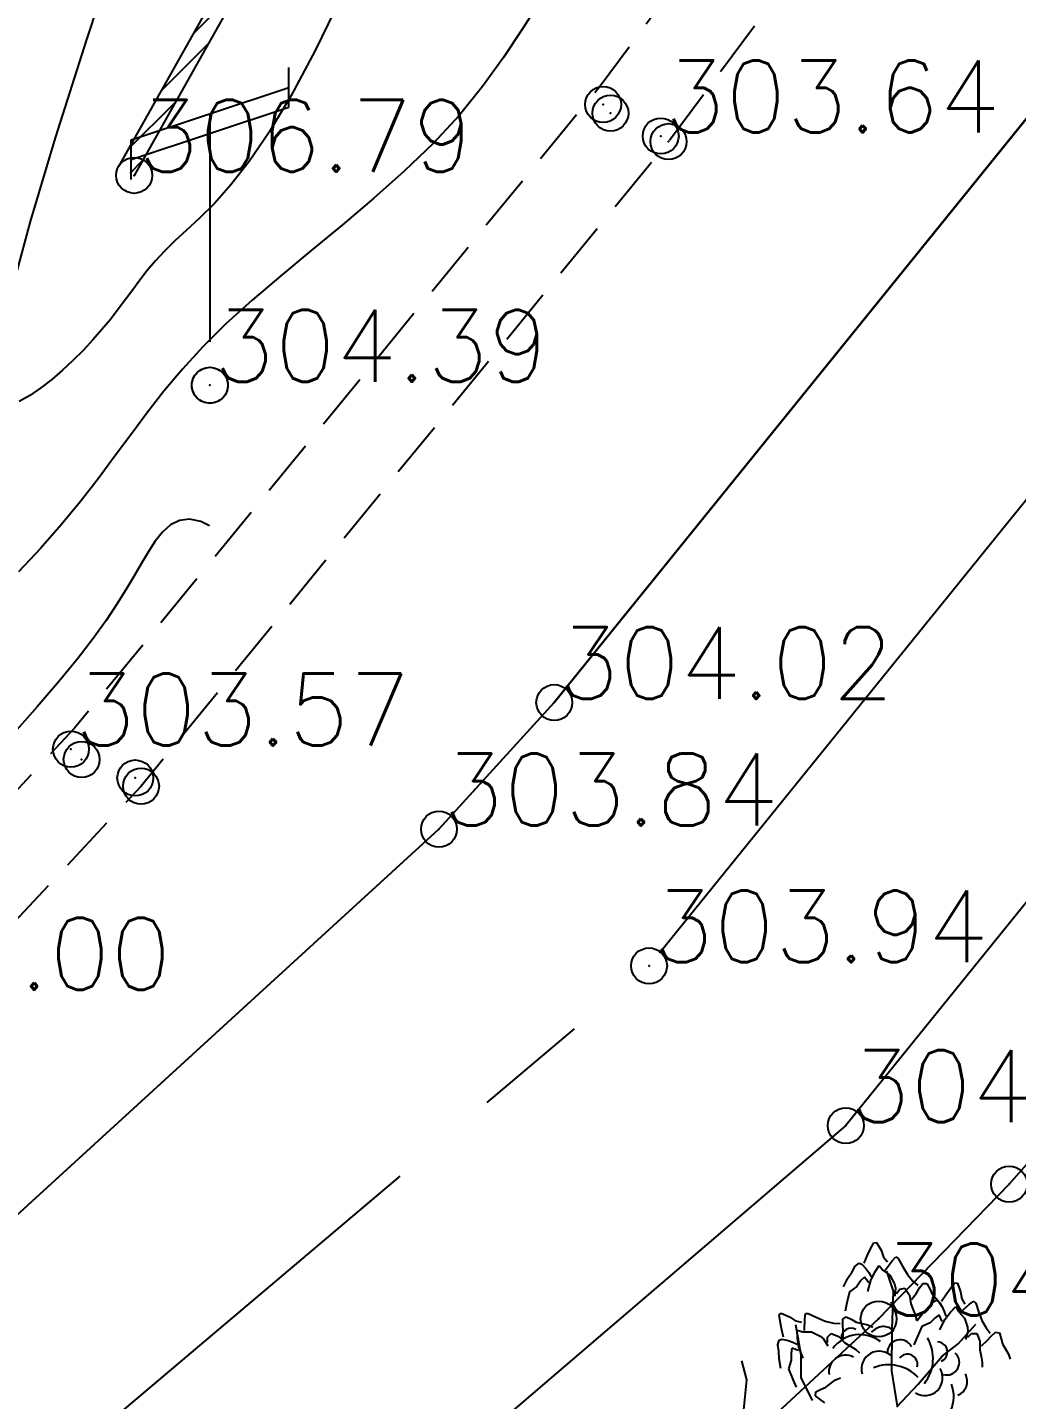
# Model space of a CAD drawing. Header units: millimetres. Extents: x 524954 to 526204, y 9523489 to 9524010.
# Drawn here: x 525971.9 to 525985.65, y 9523826.42 to 9523845.5 of the extents above; entities that cross this region are included whole.
import ezdxf

# ---------------------------------------------------------------- set-up
doc = ezdxf.new("R2010")
doc.units = ezdxf.units.MM
doc.header["$PDMODE"] = 32
doc.header["$PDSIZE"] = 0.5
for name, pattern in [('ACAD_ISO12W100', [21, 12, -3, 0, -3, 0, -3]), ('AXES2', [28.575, 19.05, -3.175, 3.175, -3.175]), ('CACHE2', [4.7625, 3.175, -1.5875])]:
    doc.linetypes.add(name, pattern=pattern)
for name, color, linetype in [('Arbre', 34, 'ACAD_ISO12W100'), ('Axe_Route_Existante', 1, 'AXES2'), ('Bord_Route_Existante', 6, 'Continuous'), ('Caniveau', 5, 'CACHE2'), ('Cloture', 7, 'Continuous'), ('CN_02_00', 4, 'Continuous'), ('CN_05_00', 6, 'Continuous'), ('Murs', 1, 'Continuous'), ('Réseau_Electrique', 1, 'CACHE2'), ('TopoAlt', 3, 'Continuous'), ('TOPOJIS', 7, 'Continuous')]:
    doc.layers.add(name, color=color, linetype=linetype)
doc.layers.add('Bord_Route_Existante_POLY3D', color=6, linetype='Continuous', plot=False)
doc.layers.add('Trottoir', color=7, linetype='Continuous', true_color=0xff6666)
doc.styles.add('Simplex 1.0', font='Simplex.shx', dxfattribs={"width": 0.99, "height": 1})

# ---------------------------------------------------------------- blocks, each defined once
blk = doc.blocks.new('TCPOINT M')
at = {"color": 0}
blk.add_point((0, 0), dxfattribs=at)
at = {"layer": 'TopoAlt', "style": 'Simplex 1.0', "width": 0.99}
blk.add_attdef('ALT', (0.15, 0.15), '', height=1, dxfattribs=at)
blk = doc.blocks.new('v088')
at = {"color": 3, "linetype": 'Continuous'}
for p, q in [((0.016, 12.396), (0.055, 12.4)), ((0.055, 12.4), (0.118, 12.291)), ((-0.118, 12.113), (-0.069, 12.224)), ((-0.069, 12.224), (-0.024, 12.318)), ((-0.024, 12.318), (0.016, 12.396)), ((0.118, 12.291), (0.152, 12.195)), ((-0.283, 11.991), (-0.243, 12.069)), ((-0.243, 12.069), (-0.188, 12.111)), ((-0.188, 12.111), (-0.15, 12.099)), ((-0.15, 12.099), (-0.092, 12.035)), ((-0.092, 12.035), (-0.054, 11.98)), ((0.032, 11.984), (0.092, 12.078)), ((0.092, 12.078), (0.144, 12.013)), ((0.152, 12.195), (0.207, 12.131)), ((0.175, 12.015), (0.272, 12.144)), ((0.272, 12.144), (0.324, 12.197)), ((0.324, 12.197), (0.356, 12.175)), ((0.356, 12.175), (0.415, 12.069)), ((0.415, 12.069), (0.484, 11.953)), ((-0.403, 11.78), (-0.344, 11.901)), ((-0.344, 11.901), (-0.283, 11.991)), ((-0.162, 11.869), (-0.217, 11.788)), ((-0.112, 11.918), (-0.162, 11.869)), ((-0.054, 11.839), (-0.112, 11.918)), ((-0.066, 11.715), (-0.025, 11.872)), ((-0.054, 11.98), (-0.022, 11.919)), ((-0.025, 11.872), (0.032, 11.984)), ((0.144, 12.013), (0.24, 11.942)), ((0.24, 11.942), (0.305, 11.825)), ((0.484, 11.953), (0.56, 11.862)), ((0.56, 11.862), (0.63, 11.801)), ((0.653, 11.766), (0.699, 11.829)), ((0.699, 11.829), (0.754, 11.828)), ((0.754, 11.828), (0.796, 11.754)), ((1.089, 11.768), (1.142, 11.837)), ((1.142, 11.837), (1.181, 11.833)), ((1.181, 11.833), (1.223, 11.714)), ((-0.32, 11.714), (-0.357, 11.558)), ((-0.217, 11.788), (-0.32, 11.714)), ((0.305, 11.825), (0.32, 11.765)), ((0.32, 11.765), (0.311, 11.65)), ((0.334, 11.69), (0.378, 11.749)), ((0.378, 11.749), (0.45, 11.762)), ((0.45, 11.762), (0.511, 11.664)), ((0.511, 11.664), (0.53, 11.547)), ((0.542, 11.608), (0.608, 11.694)), ((0.608, 11.694), (0.653, 11.766)), ((0.796, 11.754), (0.824, 11.689)), ((0.824, 11.689), (0.934, 11.561)), ((0.958, 11.583), (1.027, 11.683)), ((1.027, 11.683), (1.089, 11.768)), ((1.223, 11.714), (1.239, 11.614)), ((-0.357, 11.558), (-0.382, 11.444)), ((0.53, 11.547), (0.565, 11.463)), ((0.565, 11.463), (0.596, 11.383)), ((0.696, 11.418), (0.773, 11.494)), ((0.773, 11.494), (0.827, 11.564)), ((0.827, 11.564), (0.889, 11.595)), ((0.889, 11.595), (0.923, 11.575)), ((0.923, 11.575), (0.969, 11.502)), ((0.934, 11.561), (0.97, 11.497)), ((0.969, 11.502), (0.996, 11.441)), ((1.081, 11.429), (1.158, 11.51)), ((1.158, 11.51), (1.196, 11.437)), ((1.227, 11.433), (1.346, 11.541)), ((1.239, 11.614), (1.281, 11.541)), ((1.346, 11.541), (1.408, 11.583)), ((1.408, 11.583), (1.435, 11.556)), ((1.435, 11.556), (1.473, 11.441)), ((-1.299, 11.392), (-1.27, 11.417)), ((-1.285, 11.305), (-1.299, 11.392)), ((-1.266, 11.203), (-1.285, 11.305)), ((-1.27, 11.417), (-1.154, 11.366)), ((-1.154, 11.366), (-1.07, 11.309)), ((-1.07, 11.309), (-0.988, 11.29)), ((-0.947, 11.176), (-0.943, 11.337)), ((-0.943, 11.337), (-0.932, 11.411)), ((-0.932, 11.411), (-0.894, 11.412)), ((-0.894, 11.412), (-0.784, 11.361)), ((-0.784, 11.361), (-0.66, 11.307)), ((-0.66, 11.307), (-0.544, 11.278)), ((-0.544, 11.278), (-0.452, 11.27)), ((-0.413, 11.333), (-0.367, 11.365)), ((-0.413, 11.254), (-0.413, 11.333)), ((-0.367, 11.365), (-0.29, 11.329)), ((-0.29, 11.329), (-0.229, 11.292)), ((-0.229, 11.292), (-0.065, 11.254)), ((0.596, 11.383), (0.609, 11.315)), ((0.615, 11.31), (0.696, 11.418)), ((0.8, 11.283), (0.685, 11.229)), ((0.869, 11.352), (0.8, 11.283)), ((0.927, 11.391), (0.869, 11.352)), ((0.969, 11.302), (0.927, 11.391)), ((0.935, 11.183), (1.004, 11.329)), ((0.996, 11.441), (1.016, 11.375)), ((1.004, 11.329), (1.081, 11.429)), ((1.196, 11.437), (1.277, 11.348)), ((1.277, 11.348), (1.319, 11.221)), ((1.473, 11.441), (1.519, 11.314)), ((1.519, 11.314), (1.577, 11.21)), ((-1.241, 11.084), (-1.266, 11.203)), ((-1.05, 11.179), (-0.971, 11.157)), ((-1.044, 11.067), (-1.05, 11.179)), ((-1.024, 10.943), (-1.044, 11.067)), ((-0.971, 11.157), (-0.851, 11.155)), ((-0.851, 11.155), (-0.73, 11.098)), ((-0.73, 11.098), (-0.682, 11.059)), ((-0.626, 11.08), (-0.576, 11.133)), ((-0.626, 11.006), (-0.626, 11.08)), ((-0.576, 11.133), (-0.468, 11.09)), ((-0.468, 11.09), (-0.384, 11.005)), ((-0.408, 11.17), (-0.413, 11.254)), ((-0.41, 11.061), (-0.408, 11.17)), ((-0.065, 11.254), (0.001, 11.223)), ((0.619, 11.083), (0.573, 10.975)), ((0.685, 11.229), (0.619, 11.083)), ((1.323, 11.16), (1.292, 11.048)), ((1.319, 11.221), (1.323, 11.16)), ((1.323, 11.083), (1.377, 11.133)), ((1.377, 11.133), (1.45, 11.133)), ((1.45, 11.133), (1.492, 11.025)), ((1.577, 11.21), (1.635, 11.137)), ((1.592, 11.037), (1.65, 11.098)), ((1.65, 11.098), (1.708, 11.152)), ((1.708, 11.152), (1.762, 11.141)), ((1.762, 11.141), (1.789, 11.06)), ((-1.317, 10.975), (-1.297, 11.041)), ((-1.303, 10.889), (-1.317, 10.975)), ((-1.3, 10.78), (-1.303, 10.889)), ((-1.297, 11.041), (-1.259, 11.053)), ((-1.259, 11.053), (-1.174, 11.037)), ((-1.174, 11.037), (-1.111, 11.014)), ((-1.122, 10.929), (-1.134, 10.861)), ((-1.029, 10.899), (-1.122, 10.929)), ((-1.111, 11.014), (-1.05, 10.983)), ((-0.966, 10.792), (-1.024, 10.943)), ((-0.682, 11.059), (-0.622, 10.96)), ((-0.384, 11.005), (-0.307, 10.958)), ((-0.307, 10.958), (-0.234, 10.911)), ((-0.234, 10.911), (-0.184, 10.864)), ((1.492, 11.025), (1.489, 10.906)), ((1.489, 10.906), (1.508, 10.818)), ((1.512, 10.964), (1.592, 11.037)), ((1.789, 11.06), (1.804, 10.991)), ((1.804, 10.991), (1.889, 10.844)), ((-1.277, 10.647), (-1.3, 10.78)), ((-1.131, 10.763), (-1.171, 10.642)), ((-1.134, 10.861), (-1.131, 10.763)), ((1.508, 10.818), (1.523, 10.733)), ((1.523, 10.733), (1.523, 10.664)), ((1.889, 10.844), (1.912, 10.775)), ((-1.171, 10.642), (-1.109, 10.494)), ((-1.109, 10.494), (-1.063, 10.387)), ((-0.514, 10.488), (-0.448, 10.519)), ((-0.796, 10.268), (-0.791, 10.323)), ((-0.791, 10.323), (-0.715, 10.36)), ((-0.715, 10.36), (-0.648, 10.385)), ((-0.648, 10.385), (-0.514, 10.488)), ((-0.735, 10.218), (-0.796, 10.268)), ((-0.666, 10.169), (-0.735, 10.218))]:
    blk.add_line(p, q, dxfattribs=at)
at = {"linetype": 'Continuous'}
for p, q in [((0.29, 11.722), (0.197, 12)), ((0.27, 11.193), (0.29, 11.722)), ((1.188, 10.988), (1.437, 11.261)), ((-0.991, 10.831), (-1.069, 11.252)), ((0.269, 10.614), (0.27, 11.193)), ((0.968, 10.816), (1.188, 10.988)), ((-1.749, 10.491), (-1.817, 10.751)), ((-0.991, 10.52), (-0.991, 10.831)), ((0.634, 10.429), (0.968, 10.816)), ((-0.835, 10.2), (-0.991, 10.52)), ((0.345, 10.122), (0.269, 10.614)), ((-1.806, 9.931), (-1.749, 10.491)), ((0.336, 10.112), (0.634, 10.429))]:
    blk.add_line(p, q, dxfattribs=at)
at = {"color": 3, "linetype": 'Continuous'}
for centre, major_axis, start_param, end_param in [((-0.176, 10.651), (0.33, 0.33), 0.12682, 1.733702), ((-0.3, 11.072), (0.0964, 0.0964), 0.254619, 2.377018), ((0.15, 11.024), (0.145, 0.145), 6.263619, 7.998733), ((0.275, 10.786), (0.4, 0.4), 4.836335, 6.022049), ((0.091, 10.641), (0.174, 0.174), 6.236163, 8.918901), ((0.383, 10.87), (-0.125, 0.125), 4.396235, 7.060094), ((0.899, 10.876), (0.099, 0.099), 4.31771, 7.031286), ((-0.376, 10.6), (0.164, 0.164), 0.282297, 2.520721), ((0.223, 10.132), (-0.4, 0.4), 4.689978, 5.875693), ((0.483, 10.705), (-0.099, 0.099), 3.680741, 6.394318), ((1.029, 10.733), (-0.125, 0.125), 2.081137, 4.744996), ((0.728, 10.517), (-0.174, 0.174), 1.793126, 4.475865), ((1.111, 10.467), (-0.145, 0.145), 2.713295, 4.448408), ((0.662, 10.258), (-0.33, 0.33), 2.69514, 4.302022)]:
    blk.add_ellipse(centre, major_axis=major_axis, ratio=1, start_param=start_param, end_param=end_param, dxfattribs=at)
blk = doc.blocks.new('e004')
at = {"color": 0}
blk.add_line((0, 3.777478), (0, 0.25), dxfattribs=at)
for points in [[(-1.096503, 3.137365), (-1.096503, 3.412949), (1.096503, 4.142007), (1.096503, 4.417591)], [(-1.096503, 2.861781), (-1.096503, 3.137365), (1.096503, 3.866423), (1.096503, 4.142007)]]:
    blk.add_lwpolyline(points, dxfattribs=at)
blk.add_circle((0, 0), 0.25, dxfattribs=at)

msp = doc.modelspace()

# ---------------------------------------------------------------- hatches: boundary and pattern name
at = {"layer": 'Murs'}
h = msp.add_hatch(dxfattribs=at)
h.set_pattern_fill('_U', color=256, scale=0.25, angle=45, style=0, pattern_type=0)
h.set_pattern_definition([(45, (0, 0), (-0.1767766952966, 0.1767766952966), [])])
h.paths.add_polyline_path([(525979.456, 9523875.562), (525988.408, 9523869.827), (525980.764, 9523856.688), (525979.26, 9523853.887), (525973.384, 9523843.444), (525973.166, 9523843.566), (525979.041, 9523854.008), (525980.546, 9523856.81), (525988.071, 9523869.746), (525979.321, 9523875.351)])

# ---------------------------------------------------------------- linework, layer by layer
at = {"layer": 'Axe_Route_Existante', "ltscale": 0.5, "flags": 128}
msp.add_lwpolyline([(525586.699, 9523773.004), (525594.438, 9523777.106), (525618.223, 9523789.407), (525625.013, 9523793.73), (525631.595, 9523797.596), (525637.632, 9523800.898), (525652.791, 9523807.42), (525669.106, 9523811.823), (525685.979, 9523814.884), (525693.088, 9523815.654), (525707.454, 9523816.694), (525717.039, 9523816.84), (525725.297, 9523816.644), (525729.698, 9523816.378), (525741.406, 9523815.177), (525741.84, 9523815.117), (525749.699, 9523813.877), (525775.145, 9523809.302), (525803.422, 9523804.201), (525817.048, 9523801.682), (525827.851, 9523799.771), (525839.056, 9523798.429), (525854.65, 9523797.376), (525870.172, 9523796.814), (525884.208, 9523797.02), (525899.003, 9523797.789), (525917.125, 9523799.773), (525932.341, 9523803.156), (525937.747, 9523804.809), (525941.803, 9523806.256), (525947.141, 9523808.768), (525964.848, 9523819.198), (525980.541, 9523832.453), (525991.817, 9523846.401), (526001.896, 9523863.645), (526032.968, 9523917.472), (526051.53, 9523951.634), (526076.259, 9523995.188)], dxfattribs=at)
at = {"layer": 'Bord_Route_Existante', "flags": 128}
for points in [[(525977.621, 9523834.354), (525979.224, 9523836.114), (525987.097, 9523845.854), (525988.674, 9523848.001), (525990.485, 9523850.842), (525993.25, 9523855.431), (525997.166, 9523862.351), (525998.821, 9523865.297), (526004.258, 9523874.895), (526013.154, 9523890.734), (526018.581, 9523900.329), (526023.628, 9523909.305), (526030.013, 9523920.501), (526032.054, 9523924.033), (526034.618, 9523928.608), (526044.187, 9523945.542), (526045.512, 9523948.368), (526072.817, 9523996.498), (526072.817, 9523996.498), (526072.817, 9523996.498)], [(526005.046, 9523861.929), (525996.6, 9523847.299), (525994.689, 9523844.347), (525983.277, 9523830.232), (525967.105, 9523816.393), (525948.42, 9523805.544), (525945.886, 9523804.22), (525940.911, 9523802.137), (525933.059, 9523799.742), (525917.724, 9523796.301), (525910.579, 9523795.372), (525899.19, 9523794.37), (525884.152, 9523793.467), (525869.882, 9523793.206)], [(525875.063, 9523800.284), (525883.995, 9523800.513), (525886.131, 9523800.645), (525898.814, 9523801.282), (525903.445, 9523801.665), (525909.479, 9523802.36), (525914.558, 9523802.959), (525916.743, 9523803.267), (525920.356, 9523803.894), (525926.379, 9523805.213), (525931.338, 9523806.479), (525932.816, 9523806.972), (525940.502, 9523809.723), (525945.585, 9523811.907), (525947.852, 9523813.075), (525955.344, 9523817.205), (525961.799, 9523821.209), (525962.781, 9523821.94), (525970.648, 9523827.982), (525977.621, 9523834.354)]]:
    msp.add_lwpolyline(points, dxfattribs=at)
at = {"layer": 'Bord_Route_Existante_POLY3D'}
for points in [[(526013.154, 9523890.734, 308.37), (526004.258, 9523874.895, 307.32), (525999.818, 9523866.981, 306.67), (525998.821, 9523865.297, 306.55), (525997.166, 9523862.351, 306.27), (525993.25, 9523855.431, 305.7), (525990.485, 9523850.842, 305.34), (525988.674, 9523848.001, 305.08), (525987.097, 9523845.854, 304.87), (525979.224, 9523836.114, 304.02), (525977.621, 9523834.354, 303.84), (525970.648, 9523827.982, 303.12), (525962.781, 9523821.94, 302.36), (525961.799, 9523821.209, 302.26), (525955.344, 9523817.205, 301.72), (525947.852, 9523813.075, 301.05)], [(526013.385, 9523876.804, 307.75), (526006.191, 9523863.842, 306.89), (526005.046, 9523861.929, 306.73), (525996.6, 9523847.299, 305.51), (525994.689, 9523844.347, 305.26), (525983.277, 9523830.232, 304.05), (525967.105, 9523816.393, 302.57), (525948.42, 9523805.544, 301.06), (525945.886, 9523804.22, 300.87), (525940.911, 9523802.137, 300.45), (525933.059, 9523799.742, 299.83), (525917.724, 9523796.301, 298.79), (525915.068, 9523795.885, 298.64), (525910.579, 9523795.372, 298.26), (525899.19, 9523794.37, 297.34), (525884.152, 9523793.467, 296.28), (525869.882, 9523793.206, 295.29)]]:
    msp.add_polyline3d(points, dxfattribs=at)
at = {"layer": 'Caniveau', "ltscale": 0.25, "elevation": 307.27, "flags": 128}
for points in [[(526001.693, 9523876.706), (525992.67, 9523862.583), (525988.317, 9523856.056), (525986.483, 9523853.58), (525979.846, 9523844.667), (525972.556, 9523835.757), (525965.764, 9523828.474), (525959.142, 9523822.599), (525952.525, 9523818.152), (525945.24, 9523814.478), (525937.422, 9523811.365), (525929.415, 9523808.87), (525922.977, 9523807.359), (525911.343, 9523805.517), (525900.219, 9523804.772), (525883.548, 9523804.534), (525871.514, 9523804.226), (525863.676, 9523804.152), (525858.551, 9523804.354), (525852.271, 9523804.619), (525845.799, 9523805.015), (525839.474, 9523805.458), (525832.921, 9523806.263), (525825.213, 9523807.529), (525818.468, 9523808.739), (525811.153, 9523810.025), (525805.831, 9523810.986), (525799.485, 9523812), (525787.157, 9523814.173), (525774.027, 9523816.47), (525761.815, 9523818.599), (525751.77, 9523820.346), (525742.028, 9523821.356), (525725.747, 9523822.327), (525717.412, 9523822.531), (525706.745, 9523822.088), (525692.923, 9523821.483), (525685.51, 9523820.415), (525667.69, 9523817.467), (525650.531, 9523812.577), (525633.827, 9523805.677), (525628.951, 9523803.575)], [(526002.725, 9523876.046), (525993.696, 9523861.913), (525989.319, 9523855.351), (525987.467, 9523852.849), (525980.812, 9523843.913), (525973.479, 9523834.951), (525966.621, 9523827.596), (525959.894, 9523821.628), (525953.145, 9523817.092), (525945.744, 9523813.359), (525937.832, 9523810.209), (525929.738, 9523807.687), (525923.213, 9523806.156), (525911.48, 9523804.298), (525900.269, 9523803.548), (525883.572, 9523803.309), (525871.536, 9523803.001), (525863.657, 9523802.926), (525858.501, 9523803.129), (525852.208, 9523803.396), (525845.719, 9523803.793), (525839.356, 9523804.238), (525832.747, 9523805.05), (525825.006, 9523806.322), (525818.254, 9523807.532), (525810.938, 9523808.819), (525805.625, 9523809.779), (525799.282, 9523810.792), (525786.945, 9523812.967), (525773.816, 9523815.263), (525761.605, 9523817.392), (525751.602, 9523819.132), (525741.928, 9523820.134), (525725.695, 9523821.102), (525717.422, 9523821.306), (525706.806, 9523820.864), (525693.255, 9523820.056), (525685.68, 9523819.201), (525667.959, 9523816.269), (525650.934, 9523811.417), (525634.345, 9523804.565), (525630.007, 9523801.744)]]:
    msp.add_lwpolyline(points, dxfattribs=at)
at = {"layer": 'Cloture', "flags": 128}
for points in [[(525979.456, 9523875.562), (525988.408, 9523869.827), (525980.764, 9523856.688), (525979.26, 9523853.887), (525973.384, 9523843.444)], [(525979.321, 9523875.351), (525988.071, 9523869.746), (525980.546, 9523856.81), (525979.041, 9523854.008), (525973.166, 9523843.566)]]:
    msp.add_lwpolyline(points, dxfattribs=at)
at = {"layer": 'CN_02_00', "flags": 128}
for points, elevation in [([(525971.695, 9523841.89), (525971.94, 9523842.802), (525972.29, 9523843.966), (525972.725, 9523845.334), (525973.22, 9523846.838)], 306), ([(525976.259, 9523845.925), (525975.899, 9523845.179), (525975.566, 9523844.554), (525975.26, 9523844.046), (525974.981, 9523843.637), (525974.727, 9523843.312), (525974.498, 9523843.055), (525974.292, 9523842.85), (525974.109, 9523842.681), (525973.947, 9523842.533), (525973.805, 9523842.392), (525973.679, 9523842.254), (525973.566, 9523842.119), (525973.462, 9523841.985), (525973.363, 9523841.852), (525973.264, 9523841.718), (525973.162, 9523841.582), (525973.054, 9523841.442), (525972.936, 9523841.299), (525972.808, 9523841.155), (525972.673, 9523841.011), (525972.532, 9523840.87), (525972.386, 9523840.734), (525972.237, 9523840.607), (525972.086, 9523840.489), (525971.934, 9523840.385), (525971.787, 9523840.3)], 306), ([(525974.433, 9523838.571), (525974.312, 9523838.631), (525974.152, 9523838.664), (525974.012, 9523838.645), (525973.888, 9523838.583), (525973.778, 9523838.484), (525973.675, 9523838.356), (525973.578, 9523838.207), (525973.481, 9523838.042), (525973.38, 9523837.868), (525973.269, 9523837.683), (525973.142, 9523837.48), (525972.992, 9523837.256), (525972.813, 9523837.007), (525972.599, 9523836.726), (525972.342, 9523836.41), (525972.037, 9523836.054), (525971.681, 9523835.656)], 304)]:
    msp.add_lwpolyline(points, dxfattribs=dict(at, elevation=elevation))
at = {"layer": 'CN_05_00', "elevation": 305, "flags": 128}
msp.add_lwpolyline([(525979.053, 9523845.908), (525978.79, 9523845.494), (525978.519, 9523845.084), (525978.228, 9523844.678), (525977.904, 9523844.279), (525977.538, 9523843.887), (525977.138, 9523843.502), (525976.715, 9523843.126), (525976.281, 9523842.758), (525975.846, 9523842.399), (525975.424, 9523842.049), (525975.025, 9523841.709), (525974.66, 9523841.38), (525974.338, 9523841.06), (525974.054, 9523840.748), (525973.797, 9523840.442), (525973.561, 9523840.14), (525973.335, 9523839.837), (525973.112, 9523839.533), (525972.882, 9523839.224), (525972.636, 9523838.909), (525972.368, 9523838.585), (525972.08, 9523838.257), (525971.774, 9523837.931)], dxfattribs=at)
at = {"layer": 'Trottoir', "flags": 128}
msp.add_lwpolyline([(525946.48, 9523802.409), (525949.133, 9523803.684), (525950.999, 9523804.506), (525954.577, 9523806.288), (525957.242, 9523807.502), (525959.849, 9523809.195), (525964.162, 9523811.9), (525967.225, 9523814.173), (525972.398, 9523817.593), (525974.834, 9523819.573), (525977.049, 9523821.463), (525979.326, 9523823.405), (525979.326, 9523823.405), (525981.366, 9523825.352), (525983.733, 9523827.544), (525985.547, 9523829.419), (525989.751, 9523834.182), (525992.374, 9523837.546), (525995.729, 9523842.081), (525998.384, 9523846.01), (526006.94, 9523861.025), (526013.783, 9523873.096)], dxfattribs=at)

# ---------------------------------------------------------------- block references
at = {"layer": 'Arbre'}
msp.add_blockref('v088', (525983.649, 9523816.209, 303.85), dxfattribs=at)
at = {"layer": 'Réseau_Electrique'}
msp.add_blockref('e004', (525974.436, 9523840.525, 304.39), dxfattribs=at)
at = {"layer": 'TOPOJIS'}
ref = msp.add_blockref('TCPOINT M', (525980.703, 9523843.991, 303.64), dxfattribs=at)
ref.add_attrib('ALT', '303.64', (525980.753, 9523844.041, 303.64), dxfattribs={"layer": 'TopoAlt', "height": 1, "style": 'Simplex 1.0', "width": 0.99})
for p in [(525979.902, 9523844.43, 304.46), (525980.004, 9523844.309, 303.59), (525980.812, 9523843.913, 304.38), (525972.653, 9523835.322, 302.72), (525973.399, 9523835.066, 302.73), (525973.479, 9523834.951, 303.44), (525985.547, 9523829.419, 304.26)]:
    msp.add_blockref('TCPOINT M', p, dxfattribs=at)
ref = msp.add_blockref('TCPOINT M', (525973.384, 9523843.444, 306.79), dxfattribs=at)
ref.add_attrib('ALT', '306.79', (525973.434, 9523843.494, 306.79), dxfattribs={"layer": 'TopoAlt', "height": 1, "style": 'Simplex 1.0', "width": 0.99})
ref = msp.add_blockref('TCPOINT M', (525974.436, 9523840.525, 304.39), dxfattribs=at)
ref.add_attrib('ALT', '304.39', (525974.486, 9523840.575, 304.39), dxfattribs={"layer": 'TopoAlt', "height": 1, "style": 'Simplex 1.0', "width": 0.99})
ref = msp.add_blockref('TCPOINT M', (525979.224, 9523836.114, 304.02), dxfattribs=at)
ref.add_attrib('ALT', '304.02', (525979.274, 9523836.164, 304.02), dxfattribs={"layer": 'TopoAlt', "height": 1, "style": 'Simplex 1.0', "width": 0.99})
ref = msp.add_blockref('TCPOINT M', (525972.505, 9523835.467, 303.57), dxfattribs=at)
ref.add_attrib('ALT', '303.57', (525972.555, 9523835.517, 303.57), dxfattribs={"layer": 'TopoAlt', "height": 1, "style": 'Simplex 1.0', "width": 0.99})
ref = msp.add_blockref('TCPOINT M', (525977.621, 9523834.354, 303.84), dxfattribs=at)
ref.add_attrib('ALT', '303.84', (525977.671, 9523834.404, 303.84), dxfattribs={"layer": 'TopoAlt', "height": 1, "style": 'Simplex 1.0', "width": 0.99})
ref = msp.add_blockref('TCPOINT M', (525980.541, 9523832.453, 303.94), dxfattribs=at)
ref.add_attrib('ALT', '303.94', (525980.591, 9523832.503, 303.94), dxfattribs={"layer": 'TopoAlt', "height": 1, "style": 'Simplex 1.0', "width": 0.99})
ref = msp.add_blockref('TCPOINT M', (525968.216, 9523832.072, 304), dxfattribs=at)
ref.add_attrib('ALT', '304.00', (525969.234, 9523832.122, 304), dxfattribs={"layer": 'TopoAlt', "height": 1, "style": 'Simplex 1.0', "width": 0.99})
ref = msp.add_blockref('TCPOINT M', (525983.277, 9523830.232, 304.05), dxfattribs=at)
ref.add_attrib('ALT', '304.05', (525983.327, 9523830.282, 304.05), dxfattribs={"layer": 'TopoAlt', "height": 1, "style": 'Simplex 1.0', "width": 0.99})
ref = msp.add_blockref('TCPOINT M', (525983.733, 9523827.544, 304.16), dxfattribs=at)
ref.add_attrib('ALT', '304.16', (525983.783, 9523827.594, 304.16), dxfattribs={"layer": 'TopoAlt', "height": 1, "style": 'Simplex 1.0', "width": 0.99})

doc.saveas('drawing.dxf')
